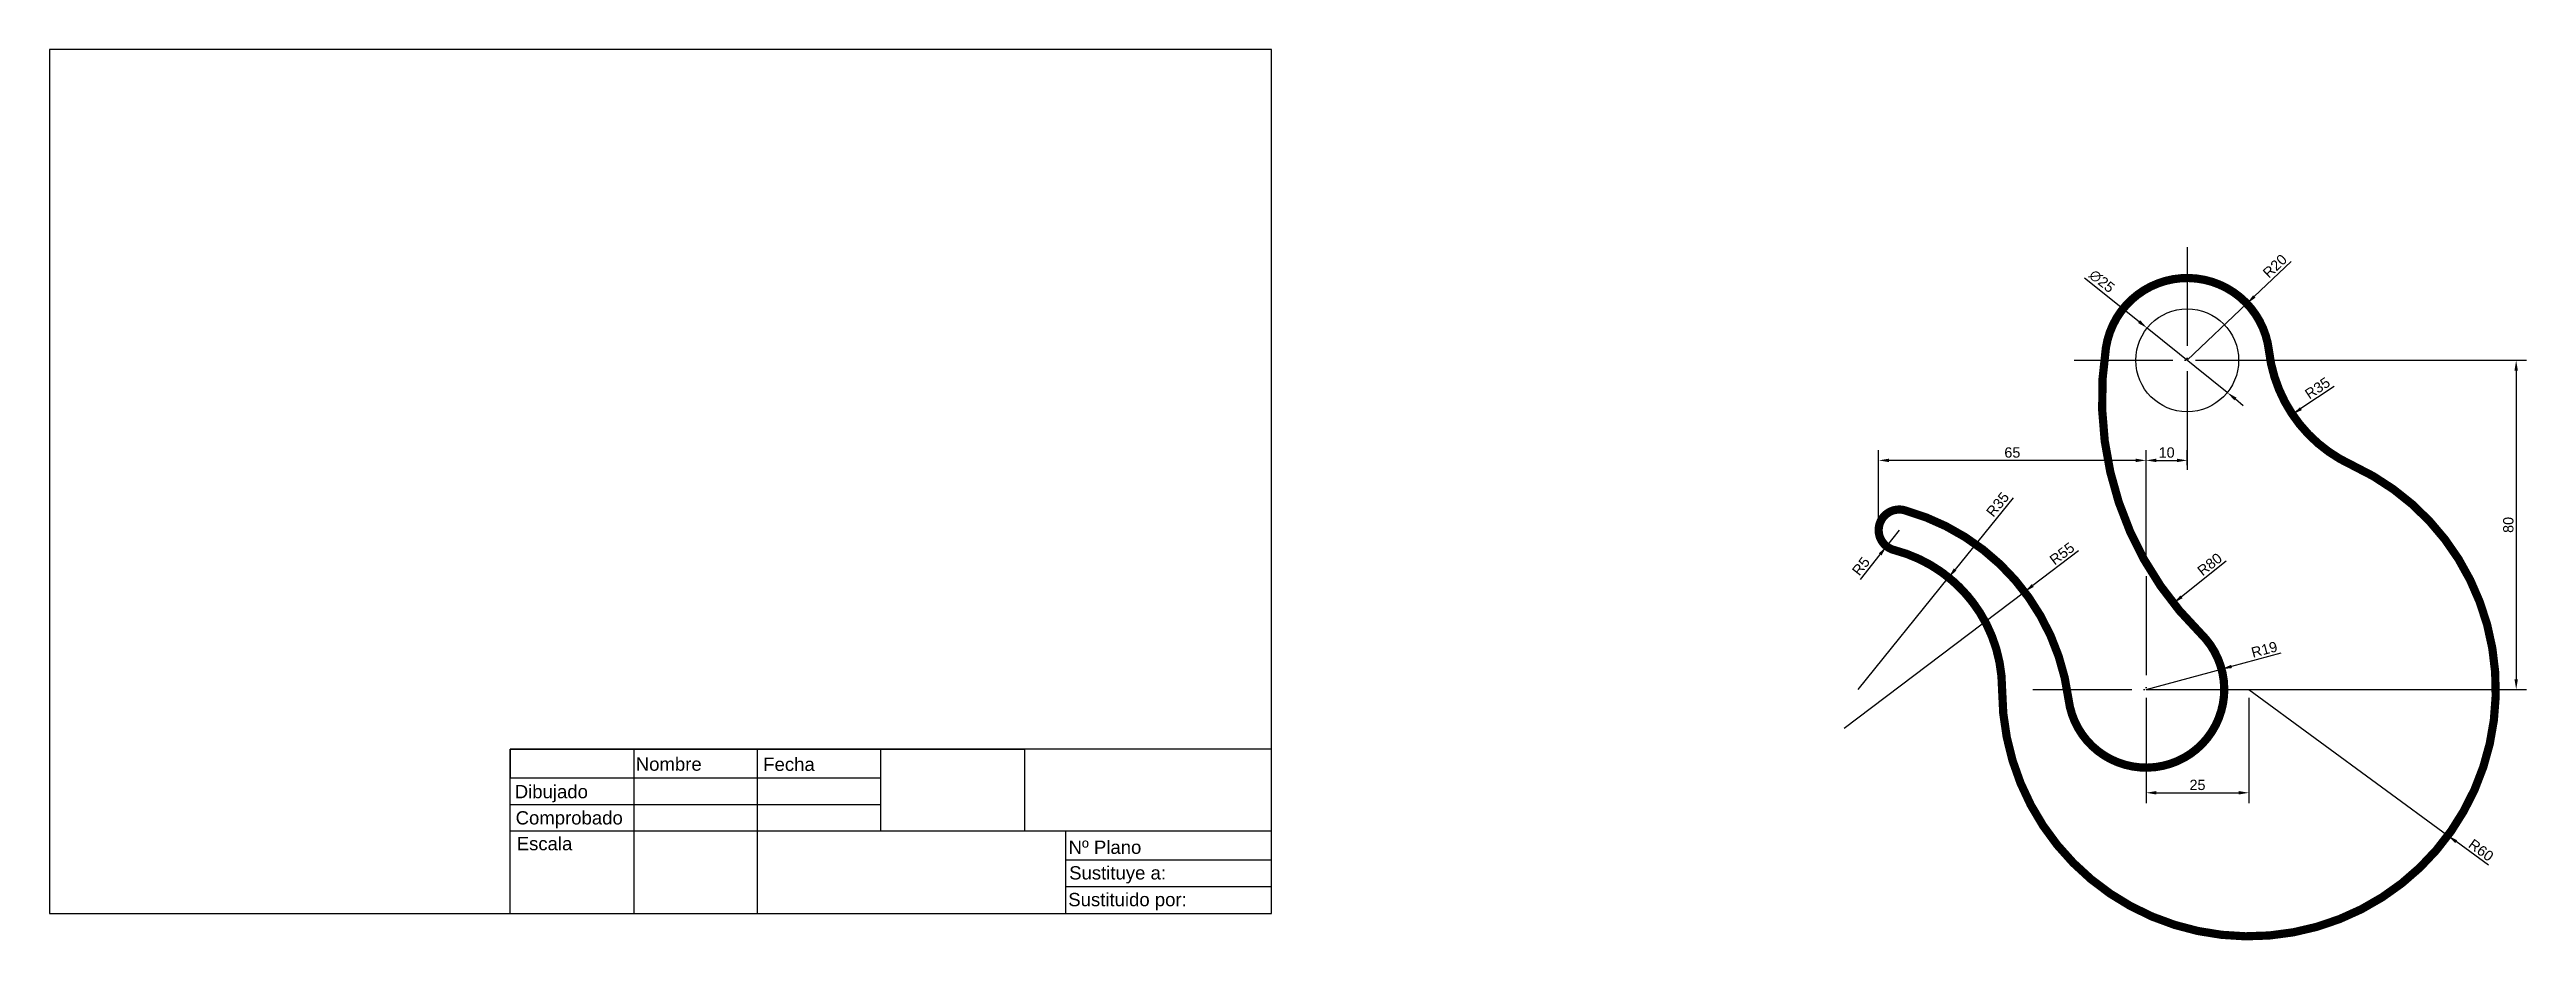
# Model space of a CAD drawing. Header units: millimetres. Extents: x 6128 to 6730, y 3699 to 3916.
import ezdxf

# ---------------------------------------------------------------- set-up
doc = ezdxf.new("R2010")
doc.units = ezdxf.units.MM
doc.linetypes.add('ACAD_ISO04W100', pattern=[30, 24, -3, 0, -3])
doc.layers.add('Cotas', color=8, linetype='Continuous')
doc.layers.add('Ejes', color=8, linetype='ACAD_ISO04W100')
doc.styles.get("Standard").update_dxf_attribs({"font": 'arial.ttf'})
doc.dimstyles.new('ISO-25', dxfattribs={"dimtxt": 2.5, "dimasz": 2.5, "dimexe": 2.5, "dimexo": 2, "dimtad": 1, "dimtxsty": 'Standard', "dimcen": 2.5, "dimadec": 0, "dimazin": 0, "dimtfac": 1, "dimtmove": 0, "dimatfit": 3, "dimfxl": 1, "dimarcsym": 0})

# ---------------------------------------------------------------- blocks, each defined once
blk = doc.blocks.new('*D1')
at = {"layer": 'Cotas', "color": 0, "lineweight": -2, "transparency": 16777216}
for p, q in [((6673.13, 3864.32), (6664.19, 3855.82)), ((6647.88, 3840.31), (6662.38, 3854.1))]:
    blk.add_line(p, q, dxfattribs=at)
at = {"layer": 'Cotas', "color": 0, "transparency": 16777216}
blk.add_solid([(6663.9, 3856.12), (6664.47, 3855.52), (6662.38, 3854.1)], dxfattribs=at)
at = {"layer": 'Defpoints', "color": 0, "transparency": 16777216}
for p in [(6662.38, 3854.1), (6647.88, 3840.31)]:
    blk.add_point(p, dxfattribs=at)
at = {"layer": 'Cotas', "color": 0, "transparency": 16777216, "insert": (6669.2, 3863.21), "char_height": 2.5, "attachment_point": 5, "rotation": 43.5628}
blk.add_mtext('R20', dxfattribs=at)
blk = doc.blocks.new('*D2')
at = {"layer": 'Cotas', "color": 0, "lineweight": -2, "transparency": 16777216}
for p, q in [((6622.95, 3860.35), (6636.19, 3849.71)), ((6657.63, 3832.48), (6638.14, 3848.14)), ((6659.58, 3830.92), (6661.52, 3829.35))]:
    blk.add_line(p, q, dxfattribs=at)
at = {"layer": 'Cotas', "color": 0, "transparency": 16777216}
for points in [[(6636.45, 3850.03), (6635.93, 3849.38), (6638.14, 3848.14)], [(6659.84, 3831.24), (6659.32, 3830.59), (6657.63, 3832.48)]]:
    blk.add_solid(points, dxfattribs=at)
at = {"layer": 'Defpoints', "color": 0, "transparency": 16777216}
for p in [(6638.14, 3848.14), (6657.63, 3832.48)]:
    blk.add_point(p, dxfattribs=at)
at = {"layer": 'Cotas', "color": 0, "transparency": 16777216, "insert": (6627.13, 3859.52), "char_height": 2.5, "attachment_point": 5, "rotation": 321.21515}
blk.add_mtext('∅25', dxfattribs=at)
blk = doc.blocks.new('*D4')
at = {"layer": 'Cotas', "color": 0, "lineweight": -2, "transparency": 16777216}
for p, q in [((6637.88, 3789.81), (6637.88, 3818.49)), ((6647.88, 3814.81), (6647.88, 3818.49)), ((6640.38, 3815.99), (6645.38, 3815.99))]:
    blk.add_line(p, q, dxfattribs=at)
at = {"layer": 'Cotas', "color": 0, "transparency": 16777216}
for points in [[(6640.38, 3816.4), (6640.38, 3815.57), (6637.88, 3815.99)], [(6645.38, 3816.4), (6645.38, 3815.57), (6647.88, 3815.99)]]:
    blk.add_solid(points, dxfattribs=at)
at = {"layer": 'Defpoints', "color": 0, "transparency": 16777216}
for p in [(6647.88, 3815.99), (6647.88, 3812.81), (6637.88, 3787.81)]:
    blk.add_point(p, dxfattribs=at)
at = {"layer": 'Cotas', "color": 0, "transparency": 16777216, "insert": (6642.88, 3817.89), "char_height": 2.5, "attachment_point": 5}
blk.add_mtext('10', dxfattribs=at)
blk = doc.blocks.new('*D5')
at = {"layer": 'Cotas', "color": 0, "lineweight": -2, "transparency": 16777216}
for p, q in [((6572.88, 3801.04), (6572.88, 3818.49)), ((6637.88, 3817.99), (6637.88, 3818.49)), ((6635.38, 3815.99), (6575.38, 3815.99))]:
    blk.add_line(p, q, dxfattribs=at)
at = {"layer": 'Cotas', "color": 0, "transparency": 16777216}
for points in [[(6575.38, 3816.4), (6575.38, 3815.57), (6572.88, 3815.99)], [(6635.38, 3816.4), (6635.38, 3815.57), (6637.88, 3815.99)]]:
    blk.add_solid(points, dxfattribs=at)
at = {"layer": 'Defpoints', "color": 0, "transparency": 16777216}
for p in [(6572.88, 3815.99), (6637.88, 3815.99), (6572.88, 3799.04)]:
    blk.add_point(p, dxfattribs=at)
at = {"layer": 'Cotas', "color": 0, "transparency": 16777216, "insert": (6605.38, 3817.89), "char_height": 2.5, "attachment_point": 5}
blk.add_mtext('65', dxfattribs=at)
blk = doc.blocks.new('*D6')
at = {"layer": 'Cotas', "color": 0, "lineweight": -2, "transparency": 16777216}
blk.add_line((6657.36, 3791.47), (6646.48, 3782.82), dxfattribs=at)
at = {"layer": 'Cotas', "color": 0, "transparency": 16777216}
blk.add_solid([(6646.22, 3783.15), (6646.74, 3782.5), (6644.52, 3781.27)], dxfattribs=at)
at = {"layer": 'Defpoints', "color": 0, "transparency": 16777216}
for p in [(6707.16, 3831.03), (6644.52, 3781.27)]:
    blk.add_point(p, dxfattribs=at)
at = {"layer": 'Cotas', "color": 0, "transparency": 16777216, "insert": (6653.36, 3790.71), "char_height": 2.5, "attachment_point": 5, "rotation": 38.4676}
blk.add_mtext('R80', dxfattribs=at)
blk = doc.blocks.new('*D7')
at = {"layer": 'Cotas', "color": 0, "lineweight": -2, "transparency": 16777216}
for p, q in [((6670.6, 3769.12), (6658.65, 3765.9)), ((6637.88, 3760.31), (6656.23, 3765.25))]:
    blk.add_line(p, q, dxfattribs=at)
at = {"layer": 'Cotas', "color": 0, "transparency": 16777216}
blk.add_solid([(6658.54, 3766.3), (6658.75, 3765.5), (6656.23, 3765.25)], dxfattribs=at)
at = {"layer": 'Defpoints', "color": 0, "transparency": 16777216}
for p in [(6656.23, 3765.25), (6637.88, 3760.31)]:
    blk.add_point(p, dxfattribs=at)
at = {"layer": 'Cotas', "color": 0, "transparency": 16777216, "insert": (6666.62, 3770.01), "char_height": 2.5, "attachment_point": 5, "rotation": 15.06001}
blk.add_mtext('R19', dxfattribs=at)
blk = doc.blocks.new('*D9')
at = {"layer": 'Cotas', "color": 0, "lineweight": -2, "transparency": 16777216}
for p, q in [((6577.88, 3799.04), (6574.8, 3795.11)), ((6568.44, 3787.01), (6573.25, 3793.14))]:
    blk.add_line(p, q, dxfattribs=at)
at = {"layer": 'Cotas', "color": 0, "transparency": 16777216}
blk.add_solid([(6572.93, 3793.4), (6573.58, 3792.88), (6574.8, 3795.11)], dxfattribs=at)
at = {"layer": 'Defpoints', "color": 0, "transparency": 16777216}
for p in [(6577.88, 3799.04), (6574.8, 3795.11)]:
    blk.add_point(p, dxfattribs=at)
at = {"layer": 'Cotas', "color": 0, "transparency": 16777216, "insert": (6568.58, 3790.26), "char_height": 2.5, "attachment_point": 5, "rotation": 51.8776}
blk.add_mtext('R5', dxfattribs=at)
blk = doc.blocks.new('*D10')
at = {"layer": 'Cotas', "color": 0, "lineweight": -2, "transparency": 16777216}
for p, q in [((6605.56, 3806.9), (6591.47, 3789.47)), ((6567.88, 3760.31), (6589.89, 3787.53))]:
    blk.add_line(p, q, dxfattribs=at)
at = {"layer": 'Cotas', "color": 0, "transparency": 16777216}
blk.add_solid([(6591.14, 3789.73), (6591.79, 3789.21), (6589.89, 3787.53)], dxfattribs=at)
at = {"layer": 'Defpoints', "color": 0, "transparency": 16777216}
for p in [(6589.89, 3787.53), (6567.88, 3760.31)]:
    blk.add_point(p, dxfattribs=at)
at = {"layer": 'Cotas', "color": 0, "transparency": 16777216, "insert": (6601.81, 3805.28), "char_height": 2.5, "attachment_point": 5, "rotation": 51.03509}
blk.add_mtext('R35', dxfattribs=at)
blk = doc.blocks.new('*D11')
at = {"layer": 'Cotas', "color": 0, "lineweight": -2, "transparency": 16777216}
for p, q in [((6621.48, 3793.99), (6610.34, 3785.56)), ((6564.49, 3750.87), (6608.35, 3784.06))]:
    blk.add_line(p, q, dxfattribs=at)
at = {"layer": 'Cotas', "color": 0, "transparency": 16777216}
blk.add_solid([(6610.09, 3785.9), (6610.59, 3785.23), (6608.35, 3784.06)], dxfattribs=at)
at = {"layer": 'Defpoints', "color": 0, "transparency": 16777216}
for p in [(6608.35, 3784.06), (6564.49, 3750.87)]:
    blk.add_point(p, dxfattribs=at)
at = {"layer": 'Cotas', "color": 0, "transparency": 16777216, "insert": (6617.45, 3793.32), "char_height": 2.5, "attachment_point": 5, "rotation": 37.11205}
blk.add_mtext('R55', dxfattribs=at)
blk = doc.blocks.new('*D13')
at = {"layer": 'Cotas', "color": 0, "lineweight": -2, "transparency": 16777216}
for p, q in [((6649.88, 3840.31), (6730.34, 3840.31)), ((6727.84, 3837.81), (6727.84, 3762.81)), ((6649.88, 3760.31), (6730.34, 3760.31))]:
    blk.add_line(p, q, dxfattribs=at)
at = {"layer": 'Cotas', "color": 0, "transparency": 16777216}
for points in [[(6727.42, 3837.81), (6728.26, 3837.81), (6727.84, 3840.31)], [(6727.42, 3762.81), (6728.26, 3762.81), (6727.84, 3760.31)]]:
    blk.add_solid(points, dxfattribs=at)
at = {"layer": 'Defpoints', "color": 0, "transparency": 16777216}
for p in [(6647.88, 3840.31), (6647.88, 3760.31), (6727.84, 3760.31)]:
    blk.add_point(p, dxfattribs=at)
at = {"layer": 'Cotas', "color": 0, "transparency": 16777216, "insert": (6725.94, 3800.31), "char_height": 2.5, "attachment_point": 5, "rotation": 90}
blk.add_mtext('80', dxfattribs=at)
blk = doc.blocks.new('*D16')
at = {"layer": 'Cotas', "color": 0, "lineweight": -2, "transparency": 16777216}
blk.add_line((6683.61, 3833.98), (6675.52, 3828.56), dxfattribs=at)
at = {"layer": 'Cotas', "color": 0, "transparency": 16777216}
blk.add_solid([(6675.28, 3828.91), (6675.75, 3828.22), (6673.44, 3827.17)], dxfattribs=at)
at = {"layer": 'Defpoints', "color": 0, "transparency": 16777216}
for p in [(6702.52, 3846.65), (6673.44, 3827.17)]:
    blk.add_point(p, dxfattribs=at)
at = {"layer": 'Cotas', "color": 0, "transparency": 16777216, "insert": (6679.54, 3833.55), "char_height": 2.5, "attachment_point": 5, "rotation": 33.81591}
blk.add_mtext('R35', dxfattribs=at)
blk = doc.blocks.new('*D17')
at = {"layer": 'Cotas', "color": 0, "lineweight": -2, "transparency": 16777216}
for p, q in [((6637.88, 3758.31), (6637.88, 3732.7)), ((6662.88, 3758.31), (6662.88, 3732.7)), ((6640.38, 3735.2), (6660.38, 3735.2))]:
    blk.add_line(p, q, dxfattribs=at)
at = {"layer": 'Cotas', "color": 0, "transparency": 16777216}
for points in [[(6640.38, 3735.62), (6640.38, 3734.79), (6637.88, 3735.2)], [(6660.38, 3735.62), (6660.38, 3734.79), (6662.88, 3735.2)]]:
    blk.add_solid(points, dxfattribs=at)
at = {"layer": 'Defpoints', "color": 0, "transparency": 16777216}
for p in [(6637.88, 3760.31), (6662.88, 3760.31), (6662.88, 3735.2)]:
    blk.add_point(p, dxfattribs=at)
at = {"layer": 'Cotas', "color": 0, "transparency": 16777216, "insert": (6650.38, 3737.1), "char_height": 2.5, "attachment_point": 5}
blk.add_mtext('25', dxfattribs=at)
blk = doc.blocks.new('*D18')
at = {"layer": 'Cotas', "color": 0, "lineweight": -2, "transparency": 16777216}
for p, q in [((6662.88, 3760.31), (6711.25, 3724.81)), ((6721.1, 3717.58), (6713.27, 3723.33))]:
    blk.add_line(p, q, dxfattribs=at)
at = {"layer": 'Cotas', "color": 0, "transparency": 16777216}
blk.add_solid([(6713.51, 3723.66), (6713.02, 3722.99), (6711.25, 3724.81)], dxfattribs=at)
at = {"layer": 'Defpoints', "color": 0, "transparency": 16777216}
for p in [(6662.88, 3760.31), (6711.25, 3724.81)]:
    blk.add_point(p, dxfattribs=at)
at = {"layer": 'Cotas', "color": 0, "transparency": 16777216, "insert": (6719.31, 3721.25), "char_height": 2.5, "attachment_point": 5, "rotation": 323.71722}
blk.add_mtext('R60', dxfattribs=at)

msp = doc.modelspace()

# ---------------------------------------------------------------- linework, layer by layer
for p, q in [((6240.281, 3705.839), (6240.281, 3745.839)), ((6425.281, 3745.839), (6240.281, 3745.839)), ((6240.281, 3745.839), (6270.281, 3745.839)), ((6240.281, 3745.839), (6240.281, 3738.839)), ((6270.281, 3745.839), (6270.281, 3705.839)), ((6270.281, 3745.839), (6300.281, 3745.839)), ((6300.281, 3745.839), (6300.281, 3705.839)), ((6300.281, 3745.839), (6330.281, 3745.839)), ((6330.281, 3745.839), (6330.281, 3725.839)), ((6330.281, 3745.839), (6365.281, 3745.839)), ((6365.281, 3745.839), (6365.281, 3725.839)), ((6425.281, 3705.839), (6425.281, 3745.839)), ((6240.281, 3738.839), (6330.281, 3738.839)), ((6240.281, 3725.839), (6240.281, 3732.339)), ((6240.281, 3732.339), (6330.281, 3732.339)), ((6425.281, 3725.839), (6240.281, 3725.839)), ((6375.281, 3705.839), (6375.281, 3725.839)), ((6425.281, 3718.839), (6375.281, 3718.839)), ((6425.281, 3712.339), (6375.281, 3712.339)), ((6240.281, 3705.839), (6425.281, 3705.839)), ((6330.281, 3705.839), (6375.281, 3705.839))]:
    msp.add_line(p, q)
msp.add_lwpolyline([(6128.281, 3705.839), (6425.281, 3705.839), (6425.281, 3915.839), (6128.281, 3915.839)], close=True)
at = {"const_width": 2}
for points in [[(6667.75, 3842.617, 0.8730256), (6628.124, 3843.405, 0.2423258), (6651.179, 3773.885, -1.4053133), (6619.039, 3757.888, 0.3015825), (6579.223, 3803.859, 1.0093104), (6576.634, 3794.201, -0.1768773), (6596.413, 3780.587)], [(6667.75, 3842.617, 0.2619977), (6687.915, 3814.841, -1.8292327), (6602.884, 3760.312, 0.3419987), (6576.634, 3794.201)]]:
    msp.add_lwpolyline(points, format="xyb", dxfattribs=at)
msp.add_circle((6647.884, 3840.312), 12.5)
at = {"layer": 'Cotas'}
msp.add_line((6637.884, 3760.312), (6662.884, 3760.312), dxfattribs=at)
msp.add_arc((6701.866, 3829.78), 35, 162.486844, 163.832187, dxfattribs=at)
at = {"layer": 'Ejes'}
for p, q in [((6647.884, 3867.812), (6647.884, 3812.812)), ((6620.384, 3840.312), (6675.384, 3840.312)), ((6637.884, 3787.812), (6637.884, 3732.812)), ((6610.384, 3760.312), (6665.384, 3760.312))]:
    msp.add_line(p, q, dxfattribs=at)

# ---------------------------------------------------------------- texts
for s, p in [('Nombre', (6270.778, 3740.56)), ('Fecha', (6301.761, 3740.516)), ('Dibujado', (6241.362, 3733.874)), ('Comprobado', (6241.57, 3727.502)), ('Escala', (6241.834, 3721.23)), ('Nº Plano', (6375.987, 3720.355)), ('Sustituye a:', (6376.119, 3714.13)), ('Sustituido por:', (6375.901, 3707.64))]:
    msp.add_text(s, height=3.2256).set_placement(p)

# ---------------------------------------------------------------- dimensions: what is measured, and where the dimension line sits
at = {"layer": 'Cotas'}
for center, mpoint, picture, middle in [((6647.884, 3840.312), (6662.376, 3854.095), '*D1', (6670.514, 3861.835)), ((6702.517, 3846.65), (6673.438, 3827.171), '*D16', (6680.601, 3831.969)), ((6707.162, 3831.034), (6644.525, 3781.268), '*D6', (6654.54, 3789.225)), ((6567.884, 3760.312), (6589.893, 3787.526), '*D10', (6603.285, 3804.084)), ((6564.488, 3750.87), (6608.349, 3784.055), '*D11', (6618.593, 3791.807)), ((6637.884, 3760.312), (6656.231, 3765.249), '*D7', (6667.114, 3768.177))]:
    dim = msp.add_radius_dim(center=center, mpoint=mpoint, dimstyle='ISO-25', dxfattribs=at)
    dim.commit()
    dim.dimension.update_dxf_attribs({"geometry": picture, "text_midpoint": middle, "dimtype": 164})
dim = msp.add_diameter_dim_2p(p1=(6657.627, 3832.482), p2=(6638.14, 3848.142), dimstyle='ISO-25', dxfattribs=at)
dim.commit()
dim.dimension.update_dxf_attribs({"geometry": '*D2', "text_midpoint": (6625.898, 3857.98), "dimtype": 163})
dim = msp.add_linear_dim(base=(6727.84, 3760.312), p1=(6647.884, 3840.312), p2=(6647.884, 3760.312), angle=90, dimstyle='ISO-25', dxfattribs=at)
dim.commit()
dim.dimension.update_dxf_attribs({"geometry": '*D13', "text_midpoint": (6727.84, 3800.312), "dimtype": 160})
for base, p1, p2, picture, middle in [((6572.884, 3815.986), (6637.884, 3815.986), (6572.884, 3799.042), '*D5', (6605.384, 3817.887)), ((6647.884, 3815.986), (6637.884, 3787.812), (6647.884, 3812.812), '*D4', (6642.884, 3817.887)), ((6662.884, 3735.202), (6637.884, 3760.312), (6662.884, 3760.312), '*D17', (6650.384, 3737.104))]:
    dim = msp.add_linear_dim(base=base, p1=p1, p2=p2, dimstyle='ISO-25', dxfattribs=at)
    dim.commit()
    dim.dimension.update_dxf_attribs({"geometry": picture, "text_midpoint": middle})
for center, mpoint, picture, middle in [((6577.884, 3799.042), (6574.797, 3795.109), '*D9', (6568.582, 3790.261)), ((6662.884, 3760.312), (6711.25, 3724.806), '*D18', (6719.314, 3721.245))]:
    dim = msp.add_radius_dim(center=center, mpoint=mpoint, dimstyle='ISO-25', dxfattribs=at)
    dim.commit()
    dim.dimension.update_dxf_attribs({"geometry": picture, "text_midpoint": middle})

doc.saveas('drawing.dxf')
